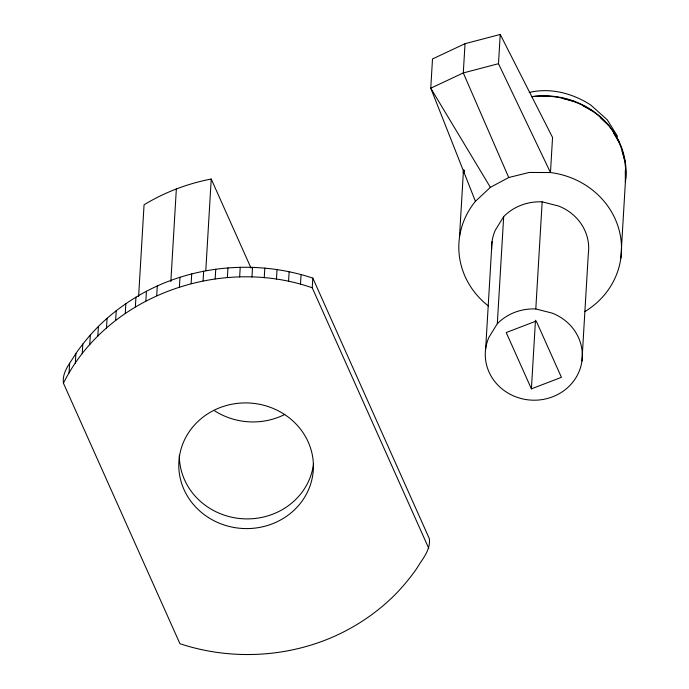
<?xml version="1.0" encoding="UTF-8"?>
<svg xmlns="http://www.w3.org/2000/svg" width="689" height="689" viewBox="0 0 689 689"><rect width="100%" height="100%" fill="white"/><g stroke="black" fill="none" stroke-linecap="round" stroke-linejoin="round"><path stroke-width="1.03" d="M63.422 383.17C61.958 371.586 70.511 362.802 75.902 353.474C82.602 343.82 90.147 334.776 98.415 326.414C115.433 309.542 135.509 295.874 157.299 285.952C205.804 264.068 262.354 261.372 312.815 278.106L429.333 538.643C430.789 550.227 422.245 559.012 416.854 568.339C410.144 577.993 402.609 587.045 394.341 595.399C377.322 612.271 357.246 625.939 335.448 635.861C286.951 657.745 230.402 660.441 179.941 643.707L63.422 383.17C107.587 295.047 220.79 255.903 312.238 287.795L428.756 548.341M69.046 372.999L69.623 363.301M75.325 363.172L75.902 353.474M82.232 353.724L82.809 344.026M89.751 344.698L90.319 335M97.838 336.111L98.415 326.414M106.485 328.007L107.062 318.309M115.64 320.411L116.217 310.713M125.277 313.349L125.854 303.651M135.363 306.855L135.94 297.157M138.618 296.425L144.061 204.788A196.968 183.765 3.4 0 1 211.23 179.037L251.046 268.124M145.861 300.947L146.438 291.249M156.73 295.65L157.299 285.952M170.838 281.68L176.341 188.975M179.407 286.951L179.984 277.254M191.137 283.592L191.714 273.895M203.074 280.905L203.651 271.208M205.787 270.674L211.23 179.037M215.166 278.899L215.743 269.201M227.379 277.581L227.956 267.883M239.651 276.961L240.228 267.263M251.959 277.038L252.536 267.341M264.24 277.813L264.809 268.116M276.453 279.286L277.021 269.588M288.545 281.448L289.122 271.75M300.49 284.29L301.067 274.592M312.238 287.795L312.815 278.106M500.231 34.45L498.491 63.698L550.468 172.543L552.552 137.456L500.231 34.45L465.032 43.691L463.292 72.931L508.732 177.512L529.23 172.457L550.468 172.543A81.38 75.919 3.4 0 1 619.445 231.34A81.38 75.919 3.4 0 1 584.763 311.652M459.46 237.559L463.473 170.097M485.659 348.798L492.024 241.693M497.312 323.718A49.289 45.982 3.4 0 1 535.801 308.965L552.199 313.125A48.549 45.293 3.4 0 1 578.717 372.422A48.549 45.293 3.4 0 1 515.406 396.683A48.549 45.293 3.4 0 1 488.889 337.386L497.312 323.718L503.676 216.604A49.289 45.982 3.4 0 1 542.165 201.851L558.564 206.011A48.549 45.293 3.4 0 1 588.311 253.897L581.947 361.01M535.801 308.965L542.165 201.851M531.4 388.846L506.226 332.546L536.24 321.04L561.423 377.339L531.4 388.846L535.482 320.239M620.875 258.031L625.388 181.991A81.38 75.919 3.4 0 0 531.658 96.701M625.345 181.224L625.302 170.424M503.676 216.604L495.253 230.281A48.549 45.293 3.4 0 0 491.67 249.229M488.406 305.985A81.38 75.919 3.4 0 1 475.427 201.309L490.387 187.348L508.732 177.512M465.032 43.691L432.503 58.953L430.763 88.201L475.427 201.309M498.491 63.698L463.292 72.931L430.763 88.201L490.387 187.348M529.247 92.464C550.365 87.391 572.938 93.351 590.843 105.107L607.259 119.8L617.585 136.422M531.951 96.667L533.725 96.451C561.793 93.626 590.525 104.297 608.998 125.803C621.418 141.77 627.498 161.82 625.354 181.999M542.562 96.486L554.137 96.529M563.507 98.699L574.704 101.541M583.161 105.899L593.212 111.342M600.197 117.586L608.413 125.26M613.451 132.96L619.273 142.347M622.012 150.986L625.052 161.433M463.947 170.131L464.007 172.121L464.016 170.166M284.876 414.399A67.341 62.828 3.4 0 1 214.796 410.911M313.521 463.99A67.341 62.828 3.4 0 1 242.537 518.748A67.341 62.828 3.4 0 1 179.338 455.265M463.352 173.017A81.38 75.919 3.4 0 1 463.327 170.906M208.457 517.568A67.341 62.828 3.4 0 0 313.254 470.639A67.341 62.828 3.4 0 0 216.561 409.059A67.341 62.828 3.4 0 0 208.457 517.568"/></g></svg>
